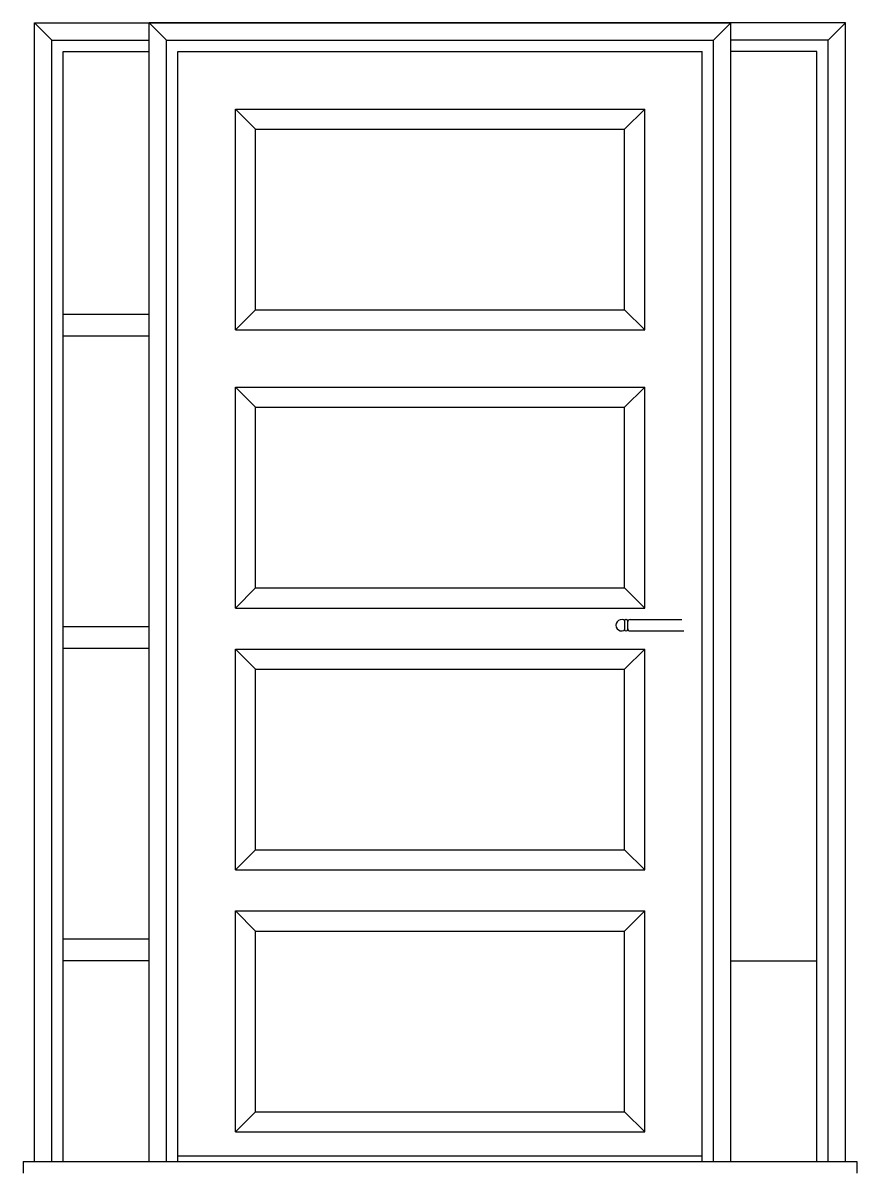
# Model space of a CAD drawing. Extents: x 124.34 to 125.79, y 388.37 to 390.37.
import ezdxf

# ---------------------------------------------------------------- set-up
doc = ezdxf.new("R2010")
doc.units = 0
doc.header["$LTSCALE"] = 0.01
doc.header["$MEASUREMENT"] = 0
doc.layers.get('0').update_dxf_attribs({"linetype": 'CONTINUOUS'})

msp = doc.modelspace()

# ---------------------------------------------------------------- linework, layer by layer
for p, q in [((124.3588, 390.3734), (125.5722, 390.3734)), ((124.3588, 388.3883), (124.3588, 390.3734)), ((124.3888, 390.3434), (124.3588, 390.3734)), ((124.5588, 388.3883), (124.5588, 390.3734)), ((124.5888, 390.3434), (124.5588, 390.3734)), ((125.7722, 390.3734), (124.5588, 390.3734)), ((125.5422, 390.3434), (125.5722, 390.3734)), ((125.5722, 388.3883), (125.5722, 390.3734)), ((125.7422, 390.3434), (125.7722, 390.3734)), ((125.7722, 388.3883), (125.7722, 390.3734)), ((124.3888, 390.3434), (124.5588, 390.3434)), ((124.3888, 388.3883), (124.3888, 390.3434)), ((124.5888, 388.3883), (124.5888, 390.3434)), ((124.5888, 390.3434), (125.5422, 390.3434)), ((125.5422, 388.3883), (125.5422, 390.3434)), ((125.7422, 390.3434), (125.5722, 390.3434)), ((125.7422, 388.3883), (125.7422, 390.3434)), ((124.4088, 388.3883), (124.4088, 390.3234)), ((124.4088, 390.3234), (124.5588, 390.3234)), ((124.6088, 390.3234), (125.5222, 390.3234)), ((124.6088, 388.3883), (124.6088, 390.3234)), ((125.5222, 388.3883), (125.5222, 390.3234)), ((125.7222, 390.3234), (125.5722, 390.3234)), ((125.7222, 388.3883), (125.7222, 390.3234)), ((124.7088, 390.2234), (125.4222, 390.2234)), ((124.7088, 390.2234), (124.7438, 390.1884)), ((124.7088, 389.8384), (124.7088, 390.2234)), ((125.3872, 390.1884), (125.4222, 390.2234)), ((125.4222, 389.8384), (125.4222, 390.2234)), ((124.7438, 390.1884), (125.3872, 390.1884)), ((124.7438, 389.8734), (124.7438, 390.1884)), ((125.3872, 389.8734), (125.3872, 390.1884)), ((124.5588, 389.8653), (124.4088, 389.8653)), ((124.7088, 389.8384), (124.7438, 389.8734)), ((124.7438, 389.8734), (125.3872, 389.8734)), ((125.4222, 389.8384), (125.3872, 389.8734)), ((124.7088, 389.8384), (125.4222, 389.8384)), ((124.5588, 389.8276), (124.4088, 389.8276)), ((124.7088, 389.7384), (125.4222, 389.7384)), ((124.7088, 389.7384), (124.7438, 389.7034)), ((124.7088, 389.3534), (124.7088, 389.7384)), ((125.3872, 389.7034), (125.4222, 389.7384)), ((125.4222, 389.3534), (125.4222, 389.7384)), ((124.7438, 389.7034), (125.3872, 389.7034)), ((124.7438, 389.3884), (124.7438, 389.7034)), ((125.3872, 389.3884), (125.3872, 389.7034)), ((124.7088, 389.3534), (124.7438, 389.3884)), ((124.7438, 389.3884), (125.3872, 389.3884)), ((124.7438, 389.3884), (124.7438, 389.3884)), ((125.4222, 389.3534), (125.3872, 389.3884)), ((124.7088, 389.3534), (125.4222, 389.3534)), ((124.5588, 389.3206), (124.4088, 389.3206)), ((125.3872, 389.3308), (125.3872, 389.3159)), ((125.3892, 389.3334), (125.3902, 389.3334)), ((125.3922, 389.3314), (125.3922, 389.3154)), ((125.3972, 389.3334), (125.4872, 389.3334)), ((125.3892, 389.3134), (125.3902, 389.3134)), ((125.3972, 389.3134), (125.4902, 389.3134)), ((124.5588, 389.283), (124.4088, 389.283)), ((124.7088, 389.2818), (125.4222, 389.2818)), ((124.7088, 388.8968), (124.7088, 389.2818)), ((124.7088, 389.2818), (124.7438, 389.2468)), ((125.3872, 389.2468), (125.4222, 389.2818)), ((125.4222, 388.8968), (125.4222, 389.2818)), ((124.7438, 389.2468), (125.3872, 389.2468)), ((124.7438, 388.9318), (124.7438, 389.2468)), ((125.3872, 388.9318), (125.3872, 389.2468)), ((124.7088, 388.8968), (124.7438, 388.9318)), ((124.7438, 388.9318), (125.3872, 388.9318)), ((125.4222, 388.8968), (125.3872, 388.9318)), ((124.7088, 388.8968), (125.4222, 388.8968)), ((124.7088, 388.8252), (125.4222, 388.8252)), ((124.7088, 388.8252), (124.7438, 388.7902)), ((124.7088, 388.4402), (124.7088, 388.8252)), ((125.3872, 388.7902), (125.4222, 388.8252)), ((125.4222, 388.4402), (125.4222, 388.8252)), ((124.5588, 388.776), (124.4088, 388.776)), ((124.7438, 388.7902), (125.3872, 388.7902)), ((124.7438, 388.4752), (124.7438, 388.7902)), ((125.3872, 388.4752), (125.3872, 388.7902)), ((124.5588, 388.7383), (124.4088, 388.7383)), ((125.5722, 388.7383), (125.7222, 388.7383)), ((124.7088, 388.4402), (124.7438, 388.4752)), ((124.7438, 388.4752), (125.3872, 388.4752)), ((125.4222, 388.4402), (125.3872, 388.4752)), ((124.7088, 388.4402), (125.4222, 388.4402)), ((124.6088, 388.3983), (125.5222, 388.3983)), ((124.3388, 388.3883), (125.7922, 388.3883)), ((124.3388, 388.3883), (124.3388, 388.3683)), ((125.7922, 388.3883), (125.7922, 388.3683))]:
    msp.add_line(p, q)
for centre, radius, start, end in [((125.3822, 389.3234), 0.01, 67.9757, 292.0243), ((125.3852, 389.3308), 0.002, 0, 67.9757), ((125.3892, 389.3314), 0.002, 90, 180), ((125.3902, 389.3314), 0.002, 0, 90), ((125.3972, 389.3284), 0.005, 90, 180), ((125.3972, 389.3184), 0.005, 180, 270), ((125.3852, 389.3159), 0.002, 292.0243, 0), ((125.3892, 389.3154), 0.002, 180, 270), ((125.3902, 389.3154), 0.002, 270, 0)]:
    msp.add_arc(centre, radius, start, end)

doc.saveas('drawing.dxf')
